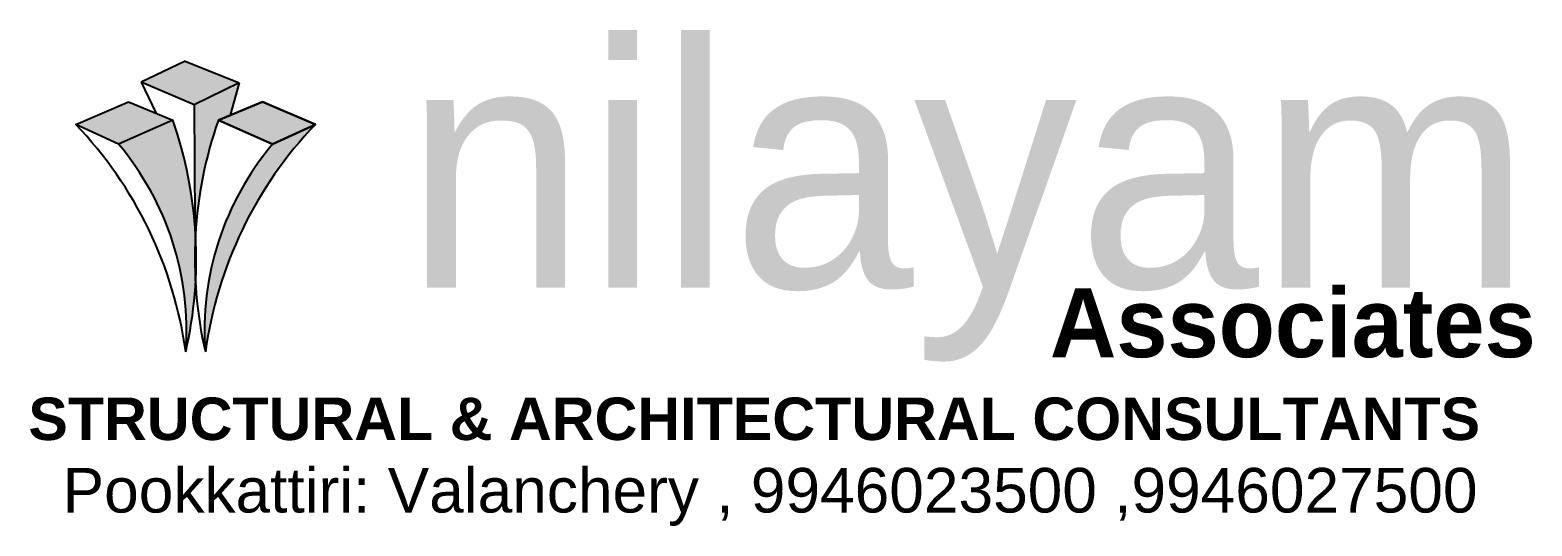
# Model space of a CAD drawing. Header units: inches. Extents: x -2903 to 3367, y -161 to 1064.
# Drawn here: x 566.18 to 572.8, y 574.03 to 576.21 of the extents above; entities that cross this region are included whole.
import ezdxf

# ---------------------------------------------------------------- set-up
doc = ezdxf.new("R2010")
doc.units = ezdxf.units.IN
doc.header["$MEASUREMENT"] = 0
doc.styles.get("Standard").update_dxf_attribs({"font": 'arial.ttf'})

msp = doc.modelspace()

# ---------------------------------------------------------------- hatches: boundary and pattern name
h = msp.add_hatch(color=256)
h.set_gradient(color1=(13, 97, 231), color2=(163, 196, 250), one_color=1, tint=0.81, name='HEMISPHERICAL')
h.paths.add_polyline_path([(567.1046, 575.9773), (566.8666, 576.073), (566.6729, 575.9794), (566.9066, 575.8795)])
h.paths.add_polyline_path([(566.9094, 575.3633, -0.006631), (566.913, 575.3145, -0.069334), (567.0134, 575.8134), (567.0657, 575.835), (567.1046, 575.9773), (566.9066, 575.8795)])
h = msp.add_hatch(color=256)
h.set_gradient(color1=(171, 171, 160), color2=(233, 233, 231), one_color=1, tint=0.91)
h.paths.add_polyline_path([(566.6178, 575.8939), (566.3853, 575.7941), (566.5736, 575.7069), (566.8126, 575.8134)])
h.paths.add_polyline_path([(566.8126, 575.8134), (566.5736, 575.7069, -0.197043), (566.8698, 574.792, 0.041266), (566.913, 575.0927, -0.030102), (566.913, 575.3145, 0.069334)])
h.paths.add_polyline_path([(567.0134, 575.8134), (567.2524, 575.7069), (567.4407, 575.7941), (567.2081, 575.8939)])
h.paths.add_polyline_path([(567.4407, 575.7941), (567.2524, 575.7069, 0.197043), (566.9562, 574.792, -0.158169)])

# ---------------------------------------------------------------- linework, layer by layer
for p, q in [((566.8666, 576.073), (566.6729, 575.9794)), ((566.8666, 576.073), (567.1046, 575.9773)), ((566.9066, 575.8795), (566.6729, 575.9794)), ((566.6729, 575.9794), (566.7376, 575.8444)), ((567.1046, 575.9773), (566.9066, 575.8795)), ((567.1046, 575.9773), (567.0657, 575.835)), ((566.3853, 575.7941), (566.6178, 575.8939)), ((566.6178, 575.8939), (566.8126, 575.8134)), ((567.2081, 575.8939), (567.0134, 575.8134)), ((567.4407, 575.7941), (567.2081, 575.8939)), ((566.8126, 575.8134), (566.5736, 575.7069)), ((566.9066, 575.8795), (566.9094, 575.3633)), ((567.0134, 575.8134), (567.2524, 575.7069)), ((566.5736, 575.7069), (566.3853, 575.7941)), ((567.2524, 575.7069), (567.4407, 575.7941))]:
    msp.add_line(p, q)
for points in [[(566.6178, 575.8939), (566.8126, 575.8134), (566.5736, 575.7069), (566.3853, 575.7941), (566.6178, 575.8939)], [(567.2081, 575.8939), (567.4407, 575.7941), (567.2524, 575.7069), (567.0134, 575.8134), (567.2081, 575.8939)]]:
    msp.add_lwpolyline(points)
for centre, radius, start, end in [((565.0725, 575.2036), 1.8438, 347.09944, 19.3132), ((568.7535, 575.2036), 1.8438, 160.6868, 192.90056), ((565.0832, 574.5464), 1.8033, 7.82588, 43.77778), ((568.7427, 574.5464), 1.8033, 136.22222, 172.17412), ((565.6059, 574.8882), 1.2676, 355.64458, 40.23232), ((568.2201, 574.8882), 1.2676, 139.76768, 184.35542)]:
    msp.add_arc(centre, radius, start, end)

# ---------------------------------------------------------------- texts
at = {"attachment_point": 1}
for s, width, insert, char_height in [('{\\fBauhausCTT|b0|i0|c0|p2;\\C5;nilayam}', 22.013569, (567.833, 576.1522), 1.077399), ('Pookkattiri: Valanchery , 9946023500 ,9946027500', 15.571337, (566.3275, 574.2813), 0.196213)]:
    msp.add_mtext_dynamic_manual_height_columns(s, width=width, gutter_width=1.1679, heights=[0], dxfattribs=dict(at, insert=insert, char_height=char_height))
for s, insert, char_height, width in [('{\\fBauhausCTT|b1|i0|c0|p2;Associates}', (570.6763, 575.072), 0.303018, 12.90988), ('{\\fArial Greek|b1|i0|c0|p34;STRUCTURAL & ARCHITECTURAL CONSULTANTS}', (566.1765, 574.5912), 0.18687, 17.913248)]:
    msp.add_mtext(s, dxfattribs=dict(at, insert=insert, char_height=char_height, width=width))

doc.saveas('drawing.dxf')
